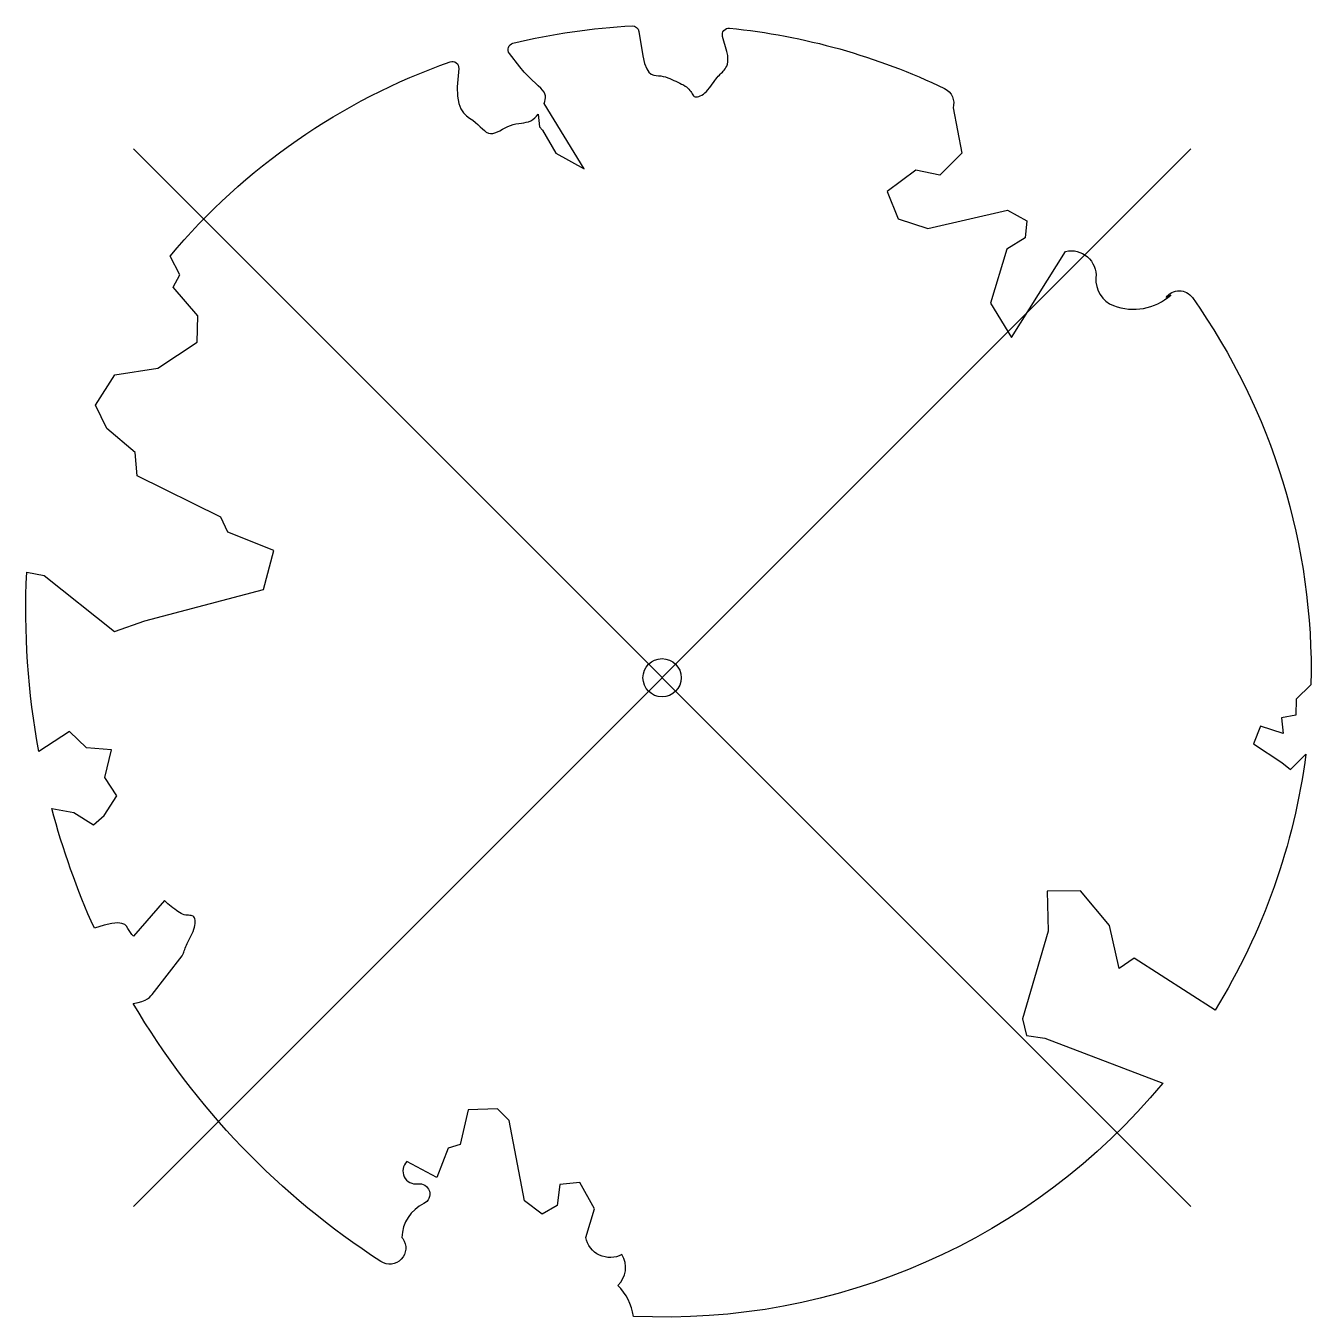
# Model space of a CAD drawing. Header units: metres. Extents: x -5 to 5.1, y -5 to 5.1.
import ezdxf

# ---------------------------------------------------------------- set-up
doc = ezdxf.new("R2010")
doc.units = ezdxf.units.M
doc.header["$LTSCALE"] = 0.2

msp = doc.modelspace()

# ---------------------------------------------------------------- linework, layer by layer
at = {"lineweight": -3}
for p, q in [((-4.151, 4.151), (4.151, -4.151)), ((4.151, 4.151), (-4.151, -4.151))]:
    msp.add_line(p, q, dxfattribs=at)
msp.add_lwpolyline([(0.433, 4.712), (0.441, 4.722), (0.45, 4.731), (0.457, 4.739), (0.465, 4.746), (0.473, 4.754), (0.48, 4.761), (0.487, 4.77), (0.494, 4.779), (0.501, 4.79), (0.508, 4.802), (0.513, 4.817), (0.516, 4.836), (0.517, 4.858), (0.515, 4.885), (0.509, 4.916), (0.475, 5.034, -0.52938), (0.529, 5.099, -0.087139), (2.218, 4.625, -0.372341), (2.284, 4.473), (2.354, 4.119), (2.18, 3.946), (1.992, 3.985), (1.767, 3.817), (1.853, 3.602), (2.086, 3.527), (2.712, 3.671), (2.864, 3.587), (2.85, 3.453), (2.707, 3.365), (2.577, 2.941), (2.743, 2.67), (3.168, 3.347, -0.504641), (3.406, 3.14, 0.331948), (3.544, 2.921, 0.282008), (3.993, 3.004), (3.957, 2.985, -0.512156), (4.163, 2.984, -0.16076), (5.094, -0.056), (4.977, -0.169), (4.976, -0.294), (4.862, -0.315), (4.876, -0.438), (4.698, -0.381), (4.644, -0.519), (4.864, -0.665), (4.933, -0.72), (5.054, -0.599, -0.106371), (4.341, -2.61), (3.705, -2.201), (3.588, -2.282), (3.512, -1.945), (3.286, -1.673), (3.024, -1.676), (3.03, -1.99), (2.83, -2.678), (2.861, -2.809), (3.005, -2.829), (3.93, -3.183, -0.236298), (-0.225, -5.013, 0.159625), (-0.347, -4.77, 0.350802), (-0.315, -4.528, -0.504641), (-0.6, -4.393), (-0.531, -4.17), (-0.647, -3.962), (-0.802, -3.978), (-0.825, -4.144), (-0.942, -4.211), (-1.08, -4.106), (-1.2, -3.475), (-1.291, -3.384), (-1.522, -3.391), (-1.586, -3.665), (-1.68, -3.694), (-1.769, -3.923), (-2.003, -3.798, 0.733583), (-1.918, -3.973, -0.861625), (-1.87, -4.128, 0.279978), (-2.043, -4.393), (-2.036, -4.403, -0.827056), (-2.208, -4.583, -0.116774), (-4.152, -2.556), (-4.114, -2.549), (-4.084, -2.541), (-4.059, -2.531), (-4.039, -2.52), (-4.024, -2.509), (-4.013, -2.498), (-4.004, -2.486), (-3.768, -2.184), (-3.762, -2.173), (-3.758, -2.163), (-3.755, -2.153), (-3.752, -2.143), (-3.748, -2.133), (-3.745, -2.123), (-3.74, -2.111), (-3.735, -2.099), (-3.729, -2.085), (-3.721, -2.071), (-3.713, -2.056), (-3.705, -2.04), (-3.697, -2.024), (-3.689, -2.007), (-3.682, -1.991), (-3.676, -1.975), (-3.671, -1.959), (-3.668, -1.944), (-3.666, -1.929), (-3.665, -1.916), (-3.666, -1.904), (-3.668, -1.893), (-3.671, -1.884), (-3.676, -1.877), (-3.682, -1.872), (-3.69, -1.869), (-3.698, -1.867), (-3.708, -1.866), (-3.718, -1.865), (-3.729, -1.864), (-3.74, -1.863), (-3.752, -1.86), (-3.764, -1.856), (-3.776, -1.85), (-3.788, -1.843), (-3.801, -1.835), (-3.813, -1.826), (-3.826, -1.816), (-3.84, -1.806), (-3.853, -1.796), (-3.866, -1.785), (-3.88, -1.774), (-3.893, -1.762), (-3.907, -1.75), (-4.15, -2.028), (-4.162, -2.015), (-4.173, -2), (-4.183, -1.984), (-4.193, -1.968), (-4.204, -1.951), (-4.219, -1.938), (-4.242, -1.928), (-4.274, -1.924), (-4.319, -1.929), (-4.379, -1.942), (-4.457, -1.967, -0.040997), (-4.791, -1.027), (-4.617, -1.057), (-4.463, -1.156), (-4.38, -1.082), (-4.281, -0.927), (-4.376, -0.782), (-4.323, -0.567), (-4.52, -0.551), (-4.652, -0.423), (-4.892, -0.58, -0.05814), (-4.988, 0.829), (-4.852, 0.802), (-4.298, 0.364), (-4.06, 0.447), (-3.128, 0.693), (-3.049, 1), (-3.409, 1.144), (-3.464, 1.261), (-4.121, 1.584), (-4.136, 1.769), (-4.358, 1.957), (-4.448, 2.14), (-4.297, 2.378), (-3.958, 2.431), (-3.65, 2.633), (-3.646, 2.84), (-3.838, 3.066), (-3.787, 3.162), (-3.863, 3.31, -0.13428), (-1.664, 4.835, -0.541727), (-1.597, 4.783), (-1.608, 4.639), (-1.605, 4.565), (-1.595, 4.508), (-1.579, 4.465), (-1.558, 4.434), (-1.535, 4.41), (-1.511, 4.392), (-1.487, 4.376), (-1.465, 4.359), (-1.446, 4.342), (-1.428, 4.325), (-1.411, 4.309), (-1.395, 4.295), (-1.38, 4.284), (-1.364, 4.276), (-1.347, 4.272), (-1.33, 4.272), (-1.312, 4.277), (-1.292, 4.285), (-1.273, 4.294), (-1.252, 4.305), (-1.232, 4.316), (-1.211, 4.327), (-1.189, 4.336), (-1.168, 4.342), (-1.147, 4.347), (-1.126, 4.35), (-1.105, 4.353), (-1.085, 4.356), (-1.066, 4.36), (-1.048, 4.365), (-1.031, 4.372), (-1.015, 4.382), (-1, 4.394), (-0.986, 4.408), (-0.973, 4.424), (-0.963, 4.324), (-0.94, 4.298), (-0.834, 4.118), (-0.611, 3.996), (-0.927, 4.508), (-0.921, 4.523), (-0.917, 4.539), (-0.915, 4.553), (-0.916, 4.568), (-0.92, 4.583), (-0.927, 4.598), (-0.938, 4.613), (-0.953, 4.629), (-0.972, 4.647), (-0.994, 4.667), (-1.02, 4.691), (-1.05, 4.719), (-1.082, 4.754), (-1.117, 4.795), (-1.199, 4.901, -0.543104), (-1.171, 4.981, -0.046766), (-0.234, 5.117, -0.385168), (-0.182, 5.074), (-0.152, 4.882), (-0.138, 4.822), (-0.121, 4.78), (-0.104, 4.753), (-0.085, 4.737), (-0.066, 4.73), (-0.047, 4.727), (-0.027, 4.726), (-0.009, 4.724), (0.009, 4.72), (0.027, 4.716), (0.044, 4.71), (0.061, 4.704), (0.077, 4.697), (0.093, 4.689), (0.109, 4.682), (0.124, 4.675), (0.139, 4.668), (0.153, 4.66), (0.167, 4.653), (0.18, 4.645), (0.191, 4.638), (0.202, 4.629), (0.211, 4.621), (0.219, 4.611), (0.225, 4.602), (0.231, 4.593), (0.236, 4.584), (0.242, 4.576), (0.247, 4.569), (0.253, 4.564), (0.26, 4.56), (0.269, 4.559), (0.278, 4.56), (0.289, 4.563), (0.3, 4.568), (0.312, 4.574), (0.324, 4.582), (0.336, 4.592), (0.348, 4.603), (0.36, 4.616), (0.371, 4.63), (0.382, 4.644), (0.393, 4.659), (0.404, 4.673), (0.414, 4.687), (0.423, 4.7)], format="xyb", close=True)
msp.add_circle((0, 0), 0.15)

doc.saveas('drawing.dxf')
